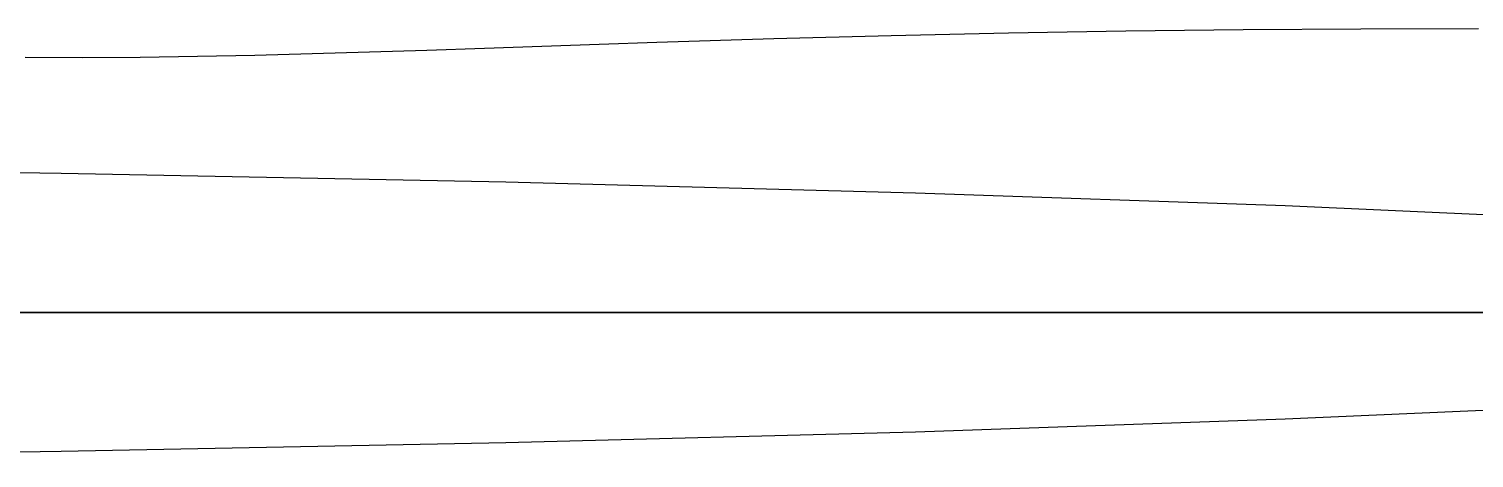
# Model space of a CAD drawing. Extents: x 11992 to 29481, y -6727 to 6811.
# Drawn here: x 22581.5 to 22772.9, y 2720.2 to 2777.1 of the extents above; entities that cross this region are included whole.
import ezdxf

# ---------------------------------------------------------------- set-up
doc = ezdxf.new("R2010")
doc.units = 0
doc.header["$MEASUREMENT"] = 0
doc.layers.get('0').update_dxf_attribs({"color": 8, "linetype": 'CONTINUOUS'})

msp = doc.modelspace()

# ---------------------------------------------------------------- linework, layer by layer
for p, q in [((22726.76, 2776.75, -2340.43), (22711.22, 2776.48, -2340.43)), ((22742.32, 2776.93, -2340.43), (22726.76, 2776.75, -2340.43)), ((22757.88, 2777.04, -2340.43), (22742.32, 2776.93, -2340.43)), ((22773.45, 2777.06, -2340.43), (22757.88, 2777.04, -2340.43)), ((22657.04, 2775, -2340.43), (22649.44, 2774.73, -2340.43)), ((22664.65, 2775.26, -2340.43), (22657.04, 2775, -2340.43)), ((22680.16, 2775.74, -2340.43), (22664.65, 2775.26, -2340.43)), ((22695.69, 2776.14, -2340.43), (22680.16, 2775.74, -2340.43)), ((22711.22, 2776.48, -2340.43), (22695.69, 2776.14, -2340.43)), ((22588.64, 2773.25, -2340.43), (22581.04, 2773.26, -2340.43)), ((22596.24, 2773.29, -2340.43), (22588.64, 2773.25, -2340.43)), ((22603.84, 2773.4, -2340.43), (22596.24, 2773.29, -2340.43)), ((22611.44, 2773.55, -2340.43), (22603.84, 2773.4, -2340.43)), ((22619.03, 2773.74, -2340.43), (22611.44, 2773.55, -2340.43)), ((22626.63, 2773.96, -2340.43), (22619.03, 2773.74, -2340.43)), ((22634.23, 2774.2, -2340.43), (22626.63, 2773.96, -2340.43)), ((22641.83, 2774.46, -2340.43), (22634.23, 2774.2, -2340.43)), ((22649.44, 2774.73, -2340.43), (22641.83, 2774.46, -2340.43)), ((22522.85, 2758.82, -2340.42), (22585.78, 2757.96, -2340.42)), ((22585.78, 2757.96, -2340.42), (22644.66, 2756.8, -2340.42)), ((22644.66, 2756.8, -2340.42), (22698.9, 2755.36, -2340.42)), ((22698.9, 2755.36, -2340.42), (22747.87, 2753.67, -2340.42)), ((22747.87, 2753.67, -2340.42), (22790.98, 2751.75, -2340.42)), ((22897.26, 2739.53, -2340.43), (21877.37, 2739.53, -2340.43)), ((21892.33, 2739.53, -2340.43), (22882.3, 2739.53, -2340.43)), ((22882.3, 2739.53, -2110.34), (21892.33, 2739.53, -2110.34)), ((22582, 2739.53, -2041.42), (22511.96, 2739.53, -2041.29)), ((22591.62, 2739.53, -2043.95), (22520.81, 2739.53, -2043.84)), ((22522.87, 2739.53, -2135.53), (22585.95, 2739.53, -2135.26)), ((22586.51, 2739.53, -2090.32), (22523.45, 2739.53, -2088.5)), ((22616.22, 2739.53, -1997.43), (22568.7, 2739.53, -1996.79)), ((22661.7, 2739.53, -2083.17), (22575.34, 2739.53, -2083.37)), ((22665.99, 2739.53, -2041.51), (22582, 2739.53, -2041.42)), ((22585.95, 2739.53, -2135.26), (22644.99, 2739.53, -2134.57)), ((22645.51, 2739.53, -2092.46), (22586.51, 2739.53, -2090.32)), ((22676.37, 2739.53, -2044.02), (22591.62, 2739.53, -2043.95)), ((22665.05, 2739.53, -1998.3), (22616.22, 2739.53, -1997.43)), ((22644.99, 2739.53, -2134.57), (22699.37, 2739.53, -2133.49)), ((22699.85, 2739.53, -2094.88), (22645.51, 2739.53, -2092.46)), ((22763.35, 2739.53, -2082.99), (22661.7, 2739.53, -2083.17)), ((22714.86, 2739.53, -1999.43), (22665.05, 2739.53, -1998.3)), ((22765.32, 2739.53, -2041.57), (22665.99, 2739.53, -2041.51)), ((22776.46, 2739.53, -2044.05), (22676.37, 2739.53, -2044.02)), ((22682.52, 2739.53, -2391.29), (22682.48, 2739.53, -2390.46)), ((22682.48, 2739.53, -2390.46), (22682.48, 2739.53, -2340.08)), ((22682.48, 2739.53, -2340.08), (22772.48, 2739.53, -2340.08)), ((22682.58, 2739.53, -2392.13), (22682.52, 2739.53, -2391.29)), ((22682.67, 2739.53, -2392.95), (22682.58, 2739.53, -2392.13)), ((22682.79, 2739.53, -2393.78), (22682.67, 2739.53, -2392.95)), ((22682.94, 2739.53, -2394.6), (22682.79, 2739.53, -2393.78)), ((22683.11, 2739.53, -2395.41), (22682.94, 2739.53, -2394.6)), ((22683.32, 2739.53, -2396.22), (22683.11, 2739.53, -2395.41)), ((22683.55, 2739.53, -2397.02), (22683.32, 2739.53, -2396.22)), ((22683.81, 2739.53, -2397.81), (22683.55, 2739.53, -2397.02)), ((22684.1, 2739.53, -2398.59), (22683.81, 2739.53, -2397.81)), ((22684.41, 2739.53, -2399.37), (22684.1, 2739.53, -2398.59)), ((22684.75, 2739.53, -2400.13), (22684.41, 2739.53, -2399.37)), ((22685.12, 2739.53, -2400.87), (22684.75, 2739.53, -2400.13)), ((22685.51, 2739.53, -2401.61), (22685.12, 2739.53, -2400.87)), ((22685.93, 2739.53, -2402.33), (22685.51, 2739.53, -2401.61)), ((22686.36, 2739.53, -2403.04), (22685.93, 2739.53, -2402.33)), ((22686.83, 2739.53, -2403.73), (22686.36, 2739.53, -2403.04)), ((22687.32, 2739.53, -2404.4), (22686.83, 2739.53, -2403.73)), ((22687.83, 2739.53, -2405.06), (22687.32, 2739.53, -2404.4)), ((22688.36, 2739.53, -2405.7), (22687.83, 2739.53, -2405.06)), ((22688.92, 2739.53, -2406.32), (22688.36, 2739.53, -2405.7)), ((22689.5, 2739.53, -2406.92), (22688.92, 2739.53, -2406.32)), ((22690.09, 2739.53, -2407.5), (22689.5, 2739.53, -2406.92)), ((22690.71, 2739.53, -2408.06), (22690.09, 2739.53, -2407.5)), ((22691.35, 2739.53, -2408.6), (22690.71, 2739.53, -2408.06)), ((22692, 2739.53, -2409.12), (22691.35, 2739.53, -2408.6)), ((22692.67, 2739.53, -2409.61), (22692, 2739.53, -2409.12)), ((22693.36, 2739.53, -2410.08), (22692.67, 2739.53, -2409.61)), ((22761.6, 2739.53, -2410.08), (22693.36, 2739.53, -2410.08)), ((22699.37, 2739.53, -2133.49), (22748.49, 2739.53, -2132.03)), ((22748.91, 2739.53, -2097.54), (22699.85, 2739.53, -2094.88)), ((22765.32, 2739.53, -2000.86), (22714.86, 2739.53, -1999.43)), ((22748.49, 2739.53, -2132.03), (22791.73, 2739.53, -2130.22)), ((22792.09, 2739.53, -2100.42), (22748.91, 2739.53, -2097.54)), ((22762.29, 2739.53, -2409.61), (22761.6, 2739.53, -2410.08)), ((22762.96, 2739.53, -2409.12), (22762.29, 2739.53, -2409.61)), ((22763.62, 2739.53, -2408.6), (22762.96, 2739.53, -2409.12)), ((22763.35, 2739.53, -2082.99), (22769, 2739.53, -2082.72)), ((22764.25, 2739.53, -2408.06), (22763.62, 2739.53, -2408.6)), ((22764.87, 2739.53, -2407.5), (22764.25, 2739.53, -2408.06)), ((22765.47, 2739.53, -2406.92), (22764.87, 2739.53, -2407.5)), ((22765.32, 2739.53, -2000.86), (22770.81, 2739.53, -2000.77)), ((22765.32, 2739.53, -2041.57), (22773.29, 2739.53, -2041.61)), ((22766.04, 2739.53, -2406.32), (22765.47, 2739.53, -2406.92)), ((22766.6, 2739.53, -2405.7), (22766.04, 2739.53, -2406.32)), ((22767.13, 2739.53, -2405.06), (22766.6, 2739.53, -2405.7)), ((22767.64, 2739.53, -2404.4), (22767.13, 2739.53, -2405.06)), ((22768.13, 2739.53, -2403.73), (22767.64, 2739.53, -2404.4)), ((22768.6, 2739.53, -2403.04), (22768.13, 2739.53, -2403.73)), ((22769.04, 2739.53, -2402.33), (22768.6, 2739.53, -2403.04)), ((22769, 2739.53, -2082.72), (22774.66, 2739.53, -2082.44)), ((22769.46, 2739.53, -2401.61), (22769.04, 2739.53, -2402.33)), ((22769.85, 2739.53, -2400.87), (22769.46, 2739.53, -2401.61)), ((22770.21, 2739.53, -2400.13), (22769.85, 2739.53, -2400.87)), ((22770.55, 2739.53, -2399.37), (22770.21, 2739.53, -2400.13)), ((22770.87, 2739.53, -2398.59), (22770.55, 2739.53, -2399.37)), ((22770.81, 2739.53, -2000.77), (22776.31, 2739.53, -2000.48)), ((22771.15, 2739.53, -2397.81), (22770.87, 2739.53, -2398.59)), ((22771.41, 2739.53, -2397.02), (22771.15, 2739.53, -2397.81)), ((22771.64, 2739.53, -2396.22), (22771.41, 2739.53, -2397.02)), ((22771.85, 2739.53, -2395.41), (22771.64, 2739.53, -2396.22)), ((22772.02, 2739.53, -2394.6), (22771.85, 2739.53, -2395.41)), ((22772.17, 2739.53, -2393.78), (22772.02, 2739.53, -2394.6)), ((22772.29, 2739.53, -2392.95), (22772.17, 2739.53, -2393.78)), ((22772.38, 2739.53, -2392.13), (22772.29, 2739.53, -2392.95)), ((22772.45, 2739.53, -2391.29), (22772.38, 2739.53, -2392.13)), ((22772.48, 2739.53, -2390.46), (22772.45, 2739.53, -2391.29)), ((22772.48, 2739.53, -2340.08), (22772.48, 2739.53, -2390.46)), ((22790.99, 2727.31, -2340.42), (22747.87, 2725.39, -2340.42)), ((22747.87, 2725.39, -2340.42), (22698.9, 2723.7, -2340.42)), ((22698.9, 2723.7, -2340.42), (22644.66, 2722.26, -2340.42)), ((22644.66, 2722.26, -2340.42), (22585.78, 2721.1, -2340.42)), ((22585.78, 2721.1, -2340.42), (22522.85, 2720.25, -2340.42))]:
    msp.add_line(p, q)

doc.saveas('drawing.dxf')
